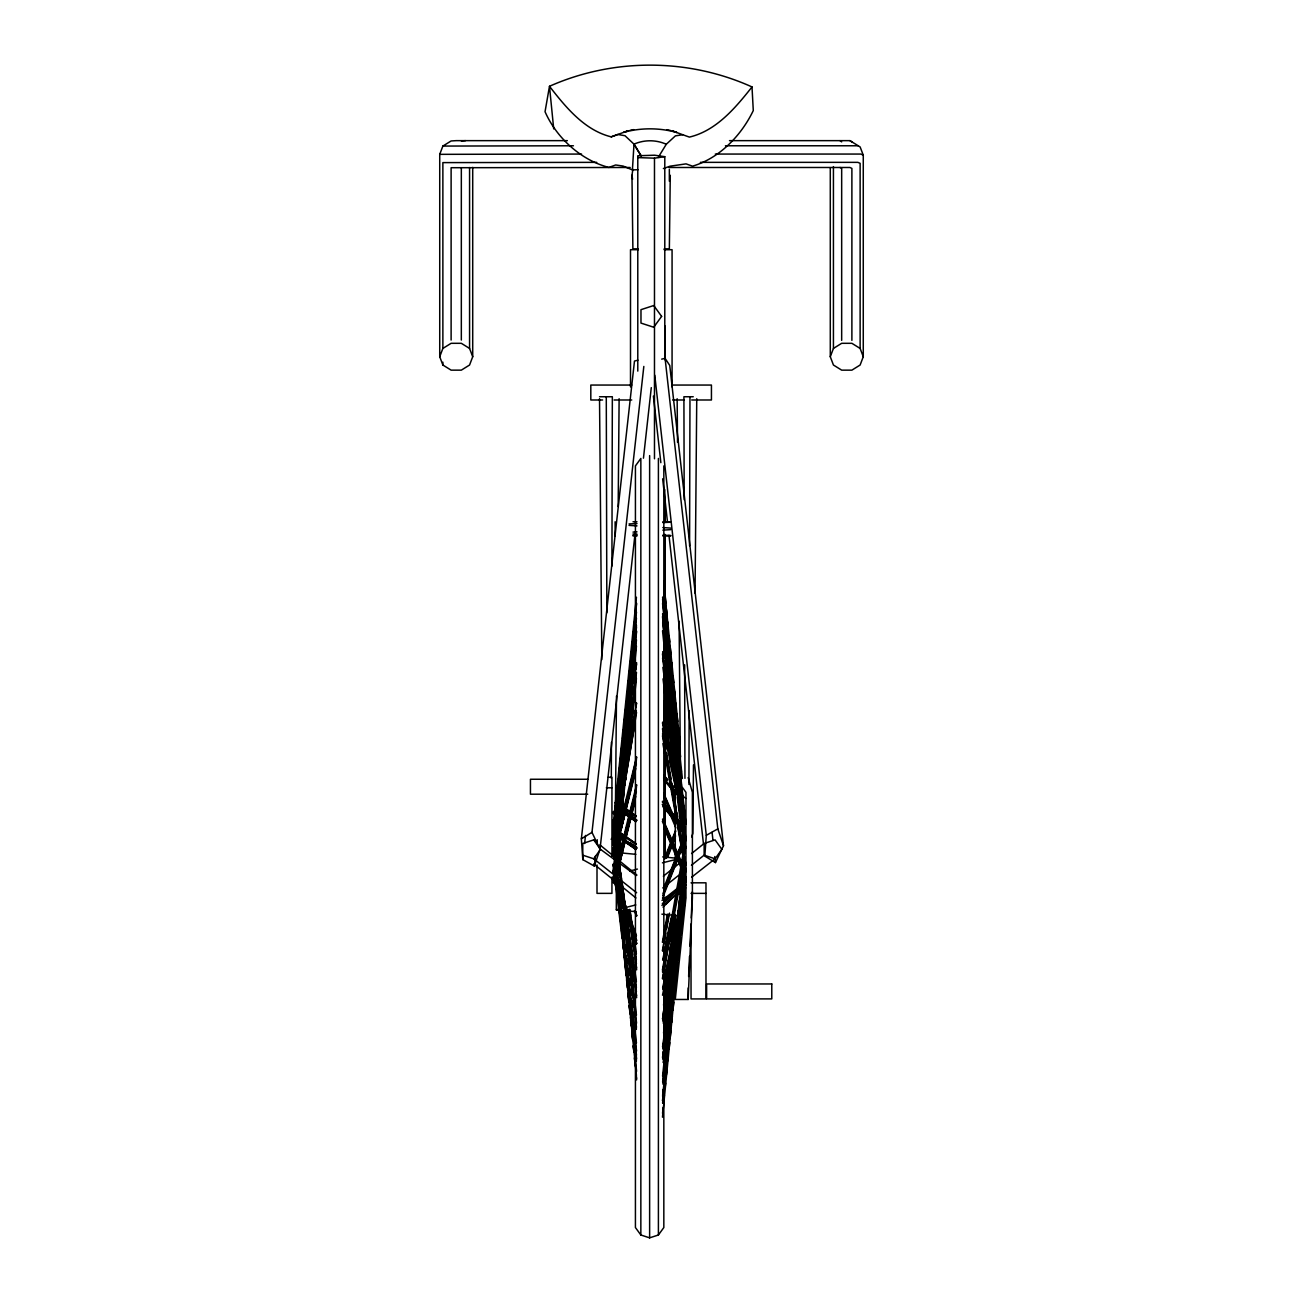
<?xml version="1.0" encoding="UTF-8"?>
<svg xmlns="http://www.w3.org/2000/svg" width="1303" height="1303" viewBox="0 0 1303 1303"><rect width="100%" height="100%" fill="white"/><g stroke="black" fill="none" stroke-linecap="round" stroke-linejoin="round"><path stroke-width="1.5" d="M654.481 458.786L654.481 158.168L664.791 156.686L664.791 359.709M664.791 857.097L664.791 828.675M664.791 824.604L664.791 751.522M664.791 731.227L664.791 690.623M664.791 668.292L664.791 662.201M664.791 658.129L664.791 647.982M664.791 617.541L664.791 534.295M664.791 522.112L664.791 489.635M611.319 778.347L611.416 742.401M611.905 566.105L612.345 396.747L599.51 396.747M688.929 784.422L689.14 710.591M689.58 545.843L689.971 396.747M615.391 813.251L616.498 696.014M618.176 506.59L619.12 398.734M693.489 764.877L692.838 833.415L691.714 836.998M695.053 593.191L696.747 398.734M670.279 175.286L669.351 248.889L664.123 248.889M682.397 787.435L685.964 792.371L685.964 897.816L675.28 999.466L688.163 999.466L692.398 897.816L692.398 792.371L688.163 777.582M688.619 976.484L689.515 956.304M689.971 946.206L690.965 923.99L691.046 998.929L705.982 998.929L705.982 882.815L691.046 882.815M691.225 917.947L692.398 891.692M638.095 169.699L632.411 169.911L633.991 144.161L625 135.707L617.801 134.502L611.205 136.848C584.461 130.267 565.697 107.172 549.475 86.291A228.97 208.187 0 0 1 752.01 86.943L753.281 110.576C741.342 135.447 719.451 158.298 692.528 166.165L686.046 163.869L670.117 166.181L663.374 168.543M654.757 375.199L706.291 835.321L704.825 856.152L715.461 862.586L723.491 845.745L669.758 365.459L665.084 358.358L661.68 359.139M662.624 1100.807L666.175 1064.404M666.582 1060.365L667.364 1052.27M667.755 1048.231L668.553 1040.152M669.139 1034.077L669.726 1028.018M670.328 1021.943L671.11 1013.864M671.696 1007.789L672.299 1001.73M673.081 993.635L673.472 989.596M674.27 981.517L674.661 977.462M675.638 967.363L676.045 963.308M662.478 1117.208L678.651 951.385M679.449 943.307L679.84 939.251M618.371 783.95L614.804 819.554L618.192 787.191M618.86 779.08L636.483 603.012M617.834 803.69L618.241 799.635M618.648 795.579L619.462 787.484M621.694 765.219L622.085 761.164M622.492 757.108L636.45 618.143M612.882 855.892L613.908 856.364L614.381 851.462L613.908 856.364L612.882 855.892L636.499 626.89M618.371 811.818L614.804 847.422L618.192 815.059M618.648 808.968L636.483 630.88M617.834 831.558L618.241 827.503M621.694 793.071L622.085 789.032L621.857 793.169M622.492 784.976L636.45 646.011M663.243 1062.531L664.269 1052.433M664.677 1048.394L665.296 1042.335M662.624 1082.076L672.267 987.185M675.557 954.871L675.149 958.91L675.589 955.018M676.176 948.812L684.58 866.039L674.807 958.992M662.624 1096.458L676.566 959.057L673.048 983.179M677.593 948.959L676.974 955.018L679.01 941.027M678 944.919L685.801 868.14L677.593 944.822M662.901 1102.875L677.869 955.36M662.543 1113.365L663.162 1107.306M663.976 1099.211L664.383 1095.171M665.198 1087.093L665.605 1083.054M666.436 1074.959L667.038 1068.9M667.869 1060.821L668.276 1056.766M669.091 1048.687L669.709 1042.628M670.312 1036.569L670.931 1030.494M671.745 1022.415L672.364 1016.356M672.983 1010.281L673.798 1002.202M674.205 998.163L675.019 990.068M675.638 984.009L676.452 975.931M676.86 971.891L677.674 963.797M678.293 957.738L678.912 951.679M679.514 945.62L680.133 939.544M680.752 933.485L681.355 927.427M682.186 919.332L682.593 915.292M683.407 907.214L683.814 903.174M612.899 827.796L613.99 827.649L614.381 823.594L613.99 827.649L612.899 827.796L614.674 828.627L612.899 827.796L636.434 597.23M612.899 855.664L614.674 856.494L612.899 855.664L636.434 625.098M617.899 831.591L618.322 827.535M622.704 785.074L625.831 754.746M630.831 706.21L631.255 702.154M633.339 681.941L633.747 677.886M634.594 669.807L635.001 665.752M663.862 1063.101L664.286 1059.062M665.116 1050.967L665.54 1046.928M666.37 1038.849L666.778 1034.81M662.608 1103.087L685.997 876.756L662.51 1100.644M613.273 828.285L614.299 818.17M614.951 812.095L617.036 791.882L616.352 795.726M617.475 787.826L618.355 779.08M618.73 775.692L619.609 766.946M620 763.558L620.88 754.795M621.303 750.756L622.134 742.661M622.557 738.606L623.551 729.175M623.99 725.136L624.87 716.341M625.245 713.002L626.14 704.206M626.71 698.848L627.394 692.056M627.981 686.714L628.665 679.922M629.235 674.579L630.066 666.484M630.554 661.712L631.401 653.617M631.971 648.275L632.655 641.467M633.225 636.141L633.926 629.333M634.708 621.987L635.18 617.182M635.799 611.107L636.581 603.778M619.055 779.096L636.467 612.035M613.273 856.152L614.364 845.403M615.163 837.943L617.036 819.75L616.352 823.594M617.296 817.062L618.355 806.948M618.73 803.56L619.609 794.814M620 791.426L620.88 782.663M621.254 779.292L622.134 770.529M622.557 766.473L623.551 757.043M623.99 753.004L624.87 744.208M625.293 740.169L626.14 732.074M626.499 728.735L627.394 719.924M627.981 714.581L628.665 707.79M629.235 702.447L630.066 694.352M630.554 689.564L631.401 681.469M631.971 676.143L632.655 669.335M633.225 664.009L633.926 657.184M634.545 651.125L635.18 645.05M635.962 637.721L636.581 631.646M618.844 808.984L636.467 639.903M631.499 694.58L631.922 690.541M632.753 682.446L633.242 677.658M634.089 669.563L634.659 664.237M675.019 929.104L675.654 923.045M663.569 1062.694L665.686 1042.514M666.11 1038.491L666.533 1034.452M662.576 1076.164L669.954 1005.46M670.377 1001.421L671.012 995.362M673.977 967.07L674.384 963.031M662.673 1058.264L663.308 1052.205M664.595 1062.759L665.23 1056.717M665.866 1050.658L666.501 1044.599M667.136 1038.556L667.576 1034.517M677.772 937.655L678.195 933.616M680.329 913.436L680.752 909.413M684.368 875.095L684.792 871.072M662.885 1084.112L675.247 967.021M675.671 962.998L676.11 958.959M683.423 893.158L684.059 887.099M662.624 1095.318L663.26 1089.259M663.895 1083.2L664.53 1077.141M665.165 1071.082L665.817 1065.023M666.436 1058.964L667.087 1052.905M667.722 1046.846L668.569 1038.768M668.993 1034.729L669.856 1026.65M670.475 1020.591L671.126 1014.532M671.762 1008.473L672.609 1000.395M673.032 996.355L673.684 990.296M674.303 984.237L675.166 976.159M675.573 972.119L676.436 964.041M676.86 960.002L677.707 951.923M678.13 947.884L678.993 939.805M679.417 935.766L680.475 925.667M680.899 921.628L681.746 913.55M682.169 909.51L683.033 901.448M683.44 897.409L684.726 885.291M675.654 980.231L676.094 976.208M676.941 968.145L677.365 964.106M678 958.063L682.919 911.677M683.342 907.654L685.476 887.49M613.99 844.36L614.43 840.305L613.99 844.36L612.915 843.627M617.931 807.974L616.4 822.128L618.078 808.023M618.371 803.935L620.765 781.702M621.205 777.663L622.085 769.568M622.525 765.529L623.388 757.45M623.828 753.411L624.707 745.316M625.359 739.257L626.026 733.198M626.678 727.123L627.329 721.064M628.209 712.985L628.649 708.946M629.512 700.851L629.952 696.812M630.831 688.733L631.271 684.694M632.15 676.599L632.574 672.56M633.453 664.481L633.893 660.442M631.532 694.792L631.971 690.753M632.851 682.658L633.291 678.619M632.916 682.837L633.356 678.798M614.397 860.648L612.915 871.495L613.99 872.212L624.056 779.243M625.147 769.145L635.636 672.136M635.799 669.97L636.515 664.041M619.544 829.083L619.984 825.043M620.847 816.965L621.287 812.925M623.013 801.475L617.541 851.999L625.701 777.321L624.756 785.318M623.437 797.436L624.316 789.357M626.499 769.145L626.075 773.184L626.564 769.242M632.623 712.546L633.063 708.506M633.942 700.428L634.382 696.388L633.779 700.281M628.323 753.101L628.763 749.062M629.202 745.023L636.418 678.407M677.593 958.047L682.707 911.677M683.375 905.634L685.378 887.49M674.368 993.147L674.807 989.124M675.703 981.061L676.143 977.022M676.811 970.979L677.69 962.917M678.13 958.894L678.798 952.851M679.466 946.792L680.345 938.746M680.785 934.707L681.681 926.645M682.12 922.622L683 914.559M683.44 910.52L684.336 902.474M635.164 532.764L600.015 849.214L594.347 866.072L582.816 859.638L581.35 838.806L634.48 361.078L637.884 360.165M582.816 859.638L583.255 855.599M584.607 843.513L585.503 835.451M600.015 849.214L591.985 832.373L643.829 366.436M594.347 866.072L595.471 855.957M596.807 843.823L597.263 839.767M643.454 458.184L651.288 387.626M613.273 842.878L614.397 832.78M615.309 824.701L616.889 810.564M617.573 804.505L622.117 764.095M622.557 760.056L623.469 751.978M623.925 747.938L627.329 717.644M627.785 713.604L628.681 705.526M629.365 699.467L630.049 693.408M630.505 689.352L631.401 681.274M632.085 675.215L632.541 671.175M633.453 663.097L633.909 659.057M634.805 650.979L635.261 646.939M614.739 845.647L613.306 845.256L614.967 833.154L612.915 840.126L614.674 842.178M618.534 803.984L620.814 783.787M621.498 777.728L622.183 771.685M622.867 765.627L623.551 759.568M632.835 681.453L633.291 677.413M615.309 852.569L619.609 814.196M620.065 810.157L622.117 791.963M622.557 787.924L623.469 779.846M623.925 775.806L624.837 767.728M625.293 763.688L626.189 755.61M626.645 751.57L627.329 745.511M627.785 741.472L628.681 733.394M629.137 729.354L630.049 721.259M630.505 717.22L631.401 709.141M631.857 705.102L632.541 699.043M633.225 692.984L633.909 686.925M634.349 682.886L635.261 674.807M635.945 668.748L636.63 662.69M614.739 873.515L613.306 873.124L614.446 863.042M634.854 681.469L635.31 677.43M614.364 867.782L613.306 873.124M613.99 872.212L624.446 779.357M625.587 769.259L626.043 765.236M626.499 761.196L636.499 672.364M620.814 816.248L621.27 812.209M622.183 804.146L622.622 800.107M623.534 792.029L623.99 788.006M631.255 723.442L631.711 719.403M632.606 711.34L633.063 707.301M633.975 699.239L634.431 695.199M619.511 831.102L620.195 825.043M620.863 818.968L621.547 812.909M622.231 806.85L622.687 802.811M623.583 794.732L624.039 790.693M625.407 778.575L624.723 784.634L636.548 712.415M626.075 772.516L626.531 768.477M632.655 713.93L633.339 707.871M634.024 701.812L634.691 695.753M675.508 984.563L676.42 976.484M676.876 972.445L677.788 964.367M678.244 960.327L679.14 952.265M679.596 948.226L680.736 938.127M681.192 934.088L681.876 928.029M682.332 923.99L683.244 915.928M683.928 909.869L684.824 901.79M663.553 1005.216L667.641 970.947M669.807 952.802L674.14 916.514M667.38 985.166L667.869 981.143M668.341 977.12L669.074 971.093M672.429 942.916L675.573 916.758M663.553 1033.084L680.622 889.965M681.111 885.926L683.521 865.762M681.73 884.134L682.202 880.095M667.869 1009.011L667.136 1015.053L667.657 1011.079M668.341 1004.988L669.074 998.945M669.547 994.922L678.211 922.491M680.133 906.399L682.072 890.291M682.788 884.265L683.505 878.222M683.994 874.199L684.71 868.173M664.286 995.313L665.035 989.27M669.775 950.978L670.279 946.955M671.029 940.913L671.534 936.873M664.058 1005.379L668.309 971.158M671.306 947.004L675.068 916.807M664.286 1023.181L665.296 1015.118M665.784 1011.095L666.533 1005.053M667.038 1001.013L667.788 994.971L666.957 1000.948M668.276 990.948L669.025 984.889M669.53 980.866L670.279 974.823M670.784 970.8L671.778 962.738M672.267 958.699L673.016 952.656M673.521 948.633L674.27 942.59M675.019 936.531L675.524 932.508M676.518 924.446L677.006 920.423M677.755 914.38L678.26 910.341M679.01 904.298L679.514 900.275M680.247 894.233L680.752 890.193M681.502 884.151L682.006 880.128M664.058 1033.246L677.821 922.524M679.824 906.416L682.072 888.304M682.577 884.281L683.326 878.238M683.814 874.215L684.824 866.169M662.543 1046.96L677.039 940.766M677.576 936.759L678.146 932.753M662.608 1057.319L678.472 940.815M679.563 932.769L680.394 926.742M680.932 922.736L684.222 898.63M663.846 1023.132L666.387 1004.988M668.374 990.866L669.221 984.824M669.791 980.784L670.361 976.761M671.208 970.719L671.778 966.679M662.706 1059.062L685.378 897.783M664.53 1005.232L665.1 1001.225M665.947 995.231L666.517 991.225M668.504 977.201L669.074 973.194M662.722 1021.063L672.12 954.904M664.53 1033.1L665.1 1029.093M665.947 1023.099L666.517 1019.093M668.504 1005.069L669.074 1001.062M669.921 995.052L670.491 991.062M672.462 977.038L673.032 973.032M662.722 1048.931L678.097 940.668M679.498 930.635L680.085 926.628M680.915 920.618L684.059 898.565M662.559 1057.466L663.406 1051.44M663.976 1047.417L664.53 1043.41M665.116 1039.387L665.947 1033.377M666.533 1029.354L667.087 1025.347M667.657 1021.324L668.504 1015.298M669.074 1011.291L669.921 1005.264M670.508 1001.241L672.478 987.202M679.58 937.004L684.384 902.881M638.112 248.889L632.883 248.889L631.955 175.286L632.883 169.357M616.954 793.266L615.635 801.296L617.085 793.25M617.866 789.113L624.756 747.254M619.332 788.755L620.668 780.725M633.909 700.591L634.561 696.584M616.954 821.134L615.635 829.148L617.085 821.118M617.622 817.128L618.29 813.121M633.177 722.953L633.844 718.947M634.512 714.94L635.164 710.933M636.483 702.92L635.831 706.926L636.45 702.887M616.221 826.933L616.873 822.942M617.866 816.965L622.134 791.068M622.785 787.077L636.564 703.392M620.326 810.596L620.994 806.59M616.042 794.488L624.886 742.726M625.57 738.736L626.254 734.762M634.072 700.802L634.756 696.828M613.925 840.875L612.899 839.702L635.098 710.852M624.886 782.435L625.57 778.461M626.254 774.471L634.756 724.696M617.72 787.729L618.404 783.722M616.335 798.983L617.019 794.96M618.062 788.95L622.183 764.877M622.867 760.871L623.567 756.848M624.251 752.841L624.935 748.834M613.257 841.624L614.283 835.614M617.72 815.58L618.404 811.59M616.335 826.835L617.019 822.828M618.062 816.818L622.183 792.745M624.251 780.709L636.304 710.51M629.854 749.958L630.554 745.951M631.238 741.944L631.922 737.954M662.396 942.281L667.364 914.38M662.413 950.506L668.781 914.494M662.396 970.149L675.85 894.412M676.566 890.421L682.935 854.556M683.635 850.566L684.694 844.588M662.413 978.374L685.769 846.315L662.494 972.038M662.559 951.109L663.292 947.102M664.025 943.111L665.866 933.111M666.599 929.104L669.53 913.11M662.559 978.976L663.292 974.97M664.025 970.979L678.7 890.975M679.433 886.968L684.564 858.97M662.869 942.167L668.016 914.234M665.898 952.819L666.631 948.845M677.641 889.086L678.374 885.095M614.69 847.569L613.257 848.139L613.99 851.087M612.915 877.766L614.69 875.437M614.234 846.803L612.915 852.357L613.99 853.612M662.624 960.099L671.55 918.762M662.624 987.967L680.883 903.321M664.204 959.431L665.051 955.474M662.478 995.231L675.801 933.795M677.951 923.892L679.661 915.96M663.781 951.385L664.66 947.444M665.54 943.519L671.696 915.976M663.243 959.627L667.266 941.76M664.221 977.283L676.99 920.244M677.869 916.302L682.267 896.643M662.787 989.482L675.296 933.893M677.527 923.974L679.319 916.025M612.899 831.265L613.322 829.474L614.755 829.017L635.897 843.513M619.609 830.125L636.483 759.665M620.033 833.073L625.196 811.541M626.124 807.632L628.942 795.889M620.912 829.783L624.218 815.939M627.541 802.094L628.958 796.166M632.737 780.35L634.642 772.435M636.483 787.533L613.99 881.48L615.407 881.089M616.759 874.639L617.703 870.713M619.576 862.895L625.196 839.409M626.124 835.484L630.375 818.105M632.737 808.218L634.17 802.273M625.31 804.831L627.215 796.947M629.593 787.093L632.444 775.269M633.388 771.327L636.711 757.532M620.163 833.513L635.831 768.461M620.57 852.406L621.987 846.494M624.365 836.64L627.215 824.815M628.16 820.874L632.444 803.137M634.822 793.283L636.711 785.383M617.313 873.205L618.257 869.264M619.218 865.322L635.831 796.312M623.469 809.635L636.597 756.815M621.059 830.044L635.147 773.298M614.234 874.671L613.273 878.597L614.69 878.206M615.211 870.762L636.597 784.683M619.609 863.775L635.147 801.166M614.755 855.485L613.306 854.98L614.299 851.038M627.492 799.097L628.974 793.185M619.348 832.145L636.401 763.867M614.967 877.57L613.99 881.48L612.915 880.225M616.433 871.723L636.401 791.735M615.358 807.078L615.782 805.743M615.358 834.946L615.782 833.611L613.322 833.22L614.511 839.441L613.925 835.418M614.69 863.71L613.257 864.198L613.306 866.3L615.765 865.469M472.712 167.403L472.712 356.729L469.569 365.019L461.327 370.15L451.115 370.15L442.873 365.019L439.73 356.729L442.873 348.438L442.873 162.614L596.741 162.354M729.485 140.643L849.914 140.643L860.127 146.946L863.27 155.138L863.27 356.729L860.127 365.019L851.885 370.15L841.673 370.15L833.431 365.019L830.288 356.729L833.431 348.438L833.431 166.621M439.73 356.729L439.73 154.34L442.873 146.066L451.115 140.968L456.294 140.643L567.359 140.643M665.947 857.993L675.329 833.741M663.064 893.321L681.111 846.673M682.544 842.943L683.994 839.213M668.39 850.11L670.589 844.425M672.055 840.63L675.736 831.167M666.924 881.756L680.883 845.777M667.69 857.13L675.052 838.285M662.527 898.19L682.43 847.308M665.035 856.82L670.279 843.758M671.778 840.028L675.508 830.711M663.536 888.418L680.752 845.517M666.55 858.188L671.061 847.048M673.309 841.494L675.557 835.923M662.804 895.34L682.316 847.08M658.178 157.451L666.289 144.258L675.394 135.87L682.691 134.714L689.385 137.092C716.341 130.756 735.495 107.807 752.01 86.943M593.728 858.791L600.488 849.328L593.728 839.881L582.783 843.481L582.783 855.175L593.728 858.791L614.381 875.144M691.681 877.147L715.086 858.791L721.846 849.328L715.086 839.881L704.141 843.481L691.584 853.546M640.848 1235L640.848 458.444L635.424 465.904L635.424 1227.54L640.848 1235L649.627 1237.85L658.406 1235L663.83 1227.54L663.83 465.904M613.908 849.247L612.899 850.582L614.674 856.055M613.908 877.114L612.899 878.45L616.71 889.558M615.765 879.167L614.755 880.519L613.306 880.16M613.974 830.842L613.257 833.953L614.674 834.474L615.749 833.171M613.908 852.146L613.306 854.98M613.908 880.014L613.306 882.848L614.755 883.353M661.924 905.422L684.14 883.157L662.331 903.647M665.882 903.956L683.163 886.822M613.99 834.425L612.915 835.484L614.43 844.8M663.781 901.937L683.994 882.212M662.999 907.132L686.046 884.9M678.847 890.649L683.163 886.594M613.908 836.607L612.899 837.487L614.283 846.494M613.908 864.459L612.899 865.355L613.99 865.827L614.479 869.85L613.908 864.459L614.413 868.498M663.341 876.186L671.175 869.899M674.319 867.391L679.026 863.612M662.836 887.88L678.716 875.307M691.437 865.241L704.141 855.175L704.141 843.481M662.038 900.406L677.641 888.157M611.14 839.213L614.088 836.998M442.873 348.438L451.115 343.308L461.327 343.308L469.569 348.438L472.712 356.729M833.431 348.438L841.673 343.308L851.885 343.308L860.127 348.438L863.27 356.729M615.782 819.62L612.899 820.157L613.925 820.141M615.782 847.487L612.899 848.025L613.925 848.009L614.397 852.276L613.925 848.009M581.35 838.806L591.985 832.373M706.291 835.321L717.823 828.887L665.084 358.358M613.908 843.953L613.306 845.256M611.205 136.848L628.209 130.74L623.746 132.32C641.092 127.629 659.562 127.678 676.892 132.499L672.332 130.886L682.691 134.714M613.99 848.253L612.915 848.546L614.69 848.53M613.273 850.729L614.69 850.338M629.772 871.007L637.444 869.085M662.429 862.847L675.882 859.475M616.319 888.157L616.319 909.82L635.783 904.95M663.048 898.125L670.459 896.285M676.013 894.884L679.726 893.956L679.726 890.03M630.017 130.365L633.665 129.616M613.322 838.285L614.755 838.057M461.327 140.968L465.513 140.643M633.014 532.096L636.988 531.836M662.836 530.158L670.784 529.637M442.873 146.066L573.434 145.773M439.73 154.34L581.545 154.063M629.04 523.92L636.988 523.594M662.836 522.568L670.784 522.242M633.014 535.24L636.988 535.093M613.273 870.746L614.69 870.713M725.429 145.773L857.879 145.773M715.298 154.063L860.925 154.063L863.27 155.138M700.362 162.354L857.879 162.354L860.127 163.331L860.127 348.438M630.18 167.484L451.115 167.712L451.115 340.05M668.683 167.484L849.914 167.484L851.885 168.396L851.885 340.36M638.405 249.704L630.505 249.704L630.505 386.91M664.139 249.704L672.071 249.704L672.071 386.91M631.743 385.053L590.813 385.053L590.813 399.988L602.589 399.988M672.641 385.053L711.438 385.053L711.438 399.988L691.698 399.988M693.245 396.747L683.912 396.747L684.189 499.684M614.088 399.988L631.743 399.988M672.641 399.988L684.01 399.988M633.014 521.77L636.988 521.77M662.836 521.77L670.784 521.77M633.014 535.973L636.988 535.973M662.836 535.973L670.784 535.973M608.192 777.239L611.938 777.239L611.938 856.413M587.734 779.259L530.451 779.259L530.451 794.195L587.734 794.195M606.335 787.81L611.938 787.81M691.046 893.369L705.982 893.369M637.786 157.598L654.481 158.168M633.014 533.969L636.988 534.132M662.836 535.175L670.784 535.484M613.306 838.432L614.755 838.497M629.04 525.386L636.988 525.891M662.836 527.568L670.784 528.09M618.274 852.651L635.831 854.328M662.722 856.902L675.948 858.156M616.319 909.82L624.235 910.569M628.209 910.944L636.125 911.709M661.891 914.169L677.739 915.683M664.791 156.686L654.481 155.204L637.786 155.774L637.786 371.111M613.257 836.754L614.674 836.982M666.875 129.714L670.508 130.495M613.306 852.292L614.755 852.651M704.141 855.175L715.086 858.791M613.974 811.313L615.407 811.867M632.411 169.911L623.111 166.067L615.684 164.976L608.859 167.435C580.991 160.188 556.528 137.939 545.045 111.716L549.475 86.291L553.71 128.916M840.06 167.484L841.673 168.396L841.673 340.36M849.914 140.643L851.885 141.88M614.951 802.681L618.192 804.831M621.45 806.98L636.108 816.623M624.446 813.039L635.831 820.548M613.322 829.474L636.108 844.491M619.56 837.682L635.831 848.4M623.714 811.313L636.76 820.059M636.76 847.911L613.925 832.617L636.89 848.286M615.57 805.857L618.844 808.104M623.762 811.46L636.89 820.418M624.642 813.886L636.027 821.688M619.772 838.415L623.013 840.647M626.271 842.878L636.027 849.556M622.883 806.72L629.398 811.183M632.655 813.414L635.897 815.645M622.932 806.866L636.027 816.004M624.495 813.447L635.945 821.444M614.755 829.017L636.027 843.872M619.593 837.894L635.945 849.312M625.196 811.264L635.05 818.251M618.648 834.49L623.567 837.976M630.131 842.634L636.678 847.292M600.488 849.328L615.097 860.061M619.967 863.628L636.19 875.551M681.388 795.058L685.964 798.495M840.06 140.643L841.673 141.88M622.329 881.431L636.63 892.75M593.728 863.987L612.491 879.085M618.746 884.102L635.945 897.946M593.728 839.881L596.807 842.389M599.901 844.914L613.794 856.234M619.967 861.267L636.939 875.095M663.585 778.07L670.263 785.725M672.934 788.787L675.606 791.849M662.25 804.407L684.955 830.434M663.667 775.692L667.543 780.171M671.42 784.65L674.009 787.647M662.364 802.062L684.368 827.47M664.318 780.497L675.931 794.113M663.032 806.85L677.218 823.48M679.808 826.509L683.668 831.053M663.764 774.959L667.625 779.552M671.501 784.162L674.074 787.224M662.478 801.28L684.384 827.356M664.416 779.797L675.98 793.755M663.129 806.117L683.684 830.923M664.905 805.857L668.781 810.547M671.354 813.691L675.215 818.398M677.804 821.525L680.378 824.669M666.289 144.258A36.517 33.194 0 0 0 633.991 144.161L641.223 155.888M633.991 144.161L640.978 155.741M663.96 797.175L669.661 810.091M672.902 817.453L675.345 822.991M662.331 821.362L681.86 865.599M683.489 869.28L685.117 872.977M671.126 815.222L674.384 822.633M664.595 828.268L671.941 844.947M677.641 857.911L679.286 861.625M663.764 793.315L673.521 815.694M662.95 819.326L682.463 864.052M669.563 813.137L675.85 827.877M664.074 828.089L680.557 866.804M664.074 795.025L672.69 815.417M662.51 819.18L682.072 865.518M613.257 848.139L614.658 851.934M613.257 876.007L636.825 940.538M636.222 939.968L617.459 888.483L618.176 894.51M634.414 910.585L636.45 916.221M618.094 884.835L623.534 899.884M624.903 903.647L636.467 935.603M621.482 902.718L624.886 912.116M627.606 919.641L636.45 944.089M636.711 915.683L635.375 911.872L636.744 915.634M620.7 892.669L618.029 885.063L623.355 900.243M634.74 932.557L624.707 904.07L636.011 936.499M636.711 943.551L617.329 888.451L618.274 896.578M624.772 905.227L629.447 918.648M631.971 928.86L633.975 934.609M628.746 920.602L636.744 943.502M717.823 828.887L723.491 845.745M663.927 706.373L669.009 728.002M662.543 728.328L681.013 807.029M664.432 702.17L665.817 708.099M662.592 722.123L674.14 771.571M678.293 789.374L679.221 793.332M612.915 812.258L613.257 813.756M668.162 726.895L670.394 736.732M669.498 760.659L680.638 809.88M663.797 701.014L667.494 717.855M662.461 722.937L675.035 779.292M677.267 789.162L680.817 804.945M663.96 713.767L672.169 759.682M664.318 723.735L669.661 753.802M673.944 777.858L675.72 787.875M662.543 733.638L686.062 865.42M679.384 828.838L680.101 832.845M683.309 850.843L684.026 854.849M662.901 743.59L676.436 819.75M677.153 823.757L685.345 869.85M663.895 709.174L668.716 737.14M662.527 729.045L665.963 749.013M666.647 753.02L671.126 778.982M671.811 782.973L676.273 808.935M676.974 812.942L677.658 816.932M678.342 820.923L681.436 838.904M682.12 842.894L682.821 846.885M683.505 850.892L684.189 854.882M663.83 715.933L671.371 759.958M662.461 735.788L676.86 819.848M677.544 823.838L685.427 869.867M631.955 175.286L632.574 179.228M616.808 818.968L615.049 806.899L616.726 818.952M619.723 839.083L620.896 847.129M629.952 909.494L632.004 923.583M633.453 933.632L636.385 953.763M614.185 811.378L615.944 823.415M618.29 839.458L620.326 853.514M628.518 909.689L629.691 917.703M631.157 927.736L636.418 963.862M630.505 927.573L636.646 969.823M618.55 858.905L614.755 832.747L618.404 858.872M619.137 862.928L636.385 981.615M618.029 863.547L616.563 853.498L618.143 865.534M620.375 879.623L620.961 883.646M623.013 897.702L623.6 901.725M625.652 915.781L626.238 919.804M613.322 833.22L636.418 991.73M619.691 881.007L621.156 891.073M623.192 905.145L636.646 997.691M619.919 838.904L620.44 843.318M630.066 911.172L630.587 915.765M631.206 919.201L632.053 925.228M619.528 839.051L620.945 849.1M629.382 909.396L631.059 921.465M632.753 933.518L636.401 959.659M632.02 935.375L632.59 939.398M633.437 945.441L633.991 949.464M634.561 953.487L635.131 957.526M635.978 963.552L636.532 967.575M630.847 927.997L632.541 940.033M633.095 944.056L633.942 950.066M634.512 954.089L635.082 958.096M635.636 962.119L636.483 968.145M617.101 846.706L617.622 851.054M619.642 864.769L620.147 869.166M620.765 872.798L621.564 879.232M622.166 882.831L623.013 888.858M623.583 892.864L624.104 897.344M624.707 900.894L625.554 906.921M627.525 920.977L628.095 924.983M628.665 929.006L629.17 933.567M630.066 939.04L630.587 943.633M631.206 947.069L631.76 951.076M632.606 957.102L633.128 961.744M618.974 862.895L625.163 907.116M625.717 911.139L636.401 987.527M626.955 927.019L627.509 931.042M629.496 945.131L630.049 949.154M632.02 963.243L632.59 967.266M633.437 973.308L633.991 977.331M634.561 981.354L635.131 985.394M635.978 991.42L636.532 995.443M618.99 871.56L619.56 875.567M620.13 879.59L620.977 885.6M621.531 889.623L622.101 893.63M622.671 897.653L623.225 901.66M624.072 907.686L626.043 921.742M626.613 925.749L627.46 931.775M628.03 935.782L628.583 939.805M629.154 943.812L630 949.838M630.554 953.845L632.541 967.901M633.095 971.924L635.082 985.964M635.636 989.987L636.483 995.997M671.664 692.382L672.218 696.421M673.065 702.447L680.589 756.799M679.563 752.662L680.133 756.685M665.931 661.484L666.484 665.491M675.622 731.586L676.176 735.592M662.445 653.829L678.912 772.581M679.482 776.604L684.775 814.847M662.869 667.331L677.283 771.457M682.006 805.515L682.837 811.525M671.827 692.268L672.364 696.307L671.68 690.167M672.902 700.33L673.7 706.373M674.237 710.396L675.052 716.438M675.589 720.461L676.127 724.501M678.277 740.609L678.83 744.632M679.629 750.675L680.166 754.714M675.736 728.963L676.534 735.022M677.071 739.045L677.609 743.085M662.673 651.663L663.471 657.706M664.009 661.729L667.25 685.899M667.788 689.922L668.586 695.965M669.123 700.004L669.937 706.047M670.475 710.07L671.012 714.093M671.827 720.136L672.364 724.175M672.902 728.198L673.7 734.24M674.237 738.264L675.052 744.306M675.589 748.329L676.404 754.372M678.277 768.477L678.83 772.5M679.629 778.543L680.166 782.582M680.703 786.605L681.241 790.628M682.055 796.67L682.593 800.693M683.407 806.736L683.945 810.775M662.576 658.015L677.609 770.953M680.834 795.156L681.371 799.179M682.186 805.238L682.984 811.28M665.963 687.202L666.501 691.209M667.299 697.219L667.836 701.226M668.634 707.236L669.172 711.259M669.709 715.266L670.508 721.276M671.045 725.282L671.582 729.289M672.381 735.299L672.918 739.306M673.716 745.316L674.254 749.323M675.068 755.333L675.589 759.356M676.127 763.363L676.925 769.373L676.273 763.395M677.739 775.383L678.277 779.389M664.286 661.028L665.051 667.055M663.015 678.863L681.225 823.398M681.73 827.405L684.01 845.468L681.958 827.34M665.719 660.816L666.468 666.843M664.449 678.619L678.602 791.247M681.388 813.381L682.153 819.408M665.181 660.768L665.914 666.794M663.96 678.57L677.576 791.149M678.065 795.172L681.469 823.317M664.383 690.769L665.116 696.779M665.605 700.802L666.582 708.832M667.071 712.855L667.804 718.881M668.292 722.888L669.025 728.914M669.514 732.938L671.713 751.017M672.201 755.023L672.918 761.05M673.407 765.073L675.606 783.136M676.094 787.159L676.827 793.185M677.316 797.208L680.492 823.317M680.98 827.324L681.469 831.347M624.968 920.455L636.45 1015.135M629.919 963.178L630.408 967.201M632.606 985.296L633.095 989.319M633.828 995.345L634.317 999.368M613.746 840.354L614.479 846.38M623.534 920.781L636.499 1027.367M624.723 946.304L636.45 1043.003M624.772 948.812L625.261 952.835M625.994 958.861L626.482 962.884M627.46 970.93L627.948 974.953M628.681 980.98L629.186 985.003M629.919 991.046L630.408 995.069M631.385 1003.115L631.874 1007.121M632.606 1013.164L633.095 1017.187M633.828 1023.213L634.561 1029.256M619.137 908.093L619.625 912.116M613.257 864.198L622.117 938.828M622.557 940.603L636.499 1055.235M630.212 963.438L630.685 967.461M631.222 972.543L631.922 978.586M632.574 983.553L633.274 989.596M633.812 994.71L634.528 1000.769M624.56 920.439L636.564 1023.164M626.727 946.63L627.427 952.656M628.144 958.699L628.616 962.722L628.323 958.78M629.316 968.764L630.017 974.791M630.489 978.83L631.206 984.856M631.906 990.899L632.378 994.922M633.095 1000.965L633.795 1006.991M634.512 1013.034L634.984 1017.057M635.685 1023.099L636.385 1029.126M623.371 932.948L624.088 938.974M624.788 945.017L625.554 952.037M626.026 956.06L626.906 963.129M627.378 967.152L628.144 974.204M628.616 978.244L629.512 985.263M629.984 989.286L630.685 995.329M631.222 1000.411L632.102 1007.398M632.574 1011.421L633.274 1017.464L632.949 1013.359M633.812 1022.578L634.691 1029.533L633.975 1023.441M619.153 901.985L619.625 906.008M624.56 948.307L636.564 1051.032M616.58 887.962L617.052 891.985M617.752 898.028L618.225 902.051M618.941 908.093L619.642 914.12M620.358 920.162L620.994 924.935M621.531 930.228L622.248 936.254M622.948 942.297L623.583 947.118M624.121 952.363L624.837 958.389M625.538 964.432L626.01 968.455M626.727 974.497L627.427 980.524M628.144 986.566L628.616 990.589L628.323 986.648M629.316 996.632L630.017 1002.659M630.733 1008.701L631.206 1012.724M631.906 1018.767L632.623 1024.793M633.323 1030.836L633.795 1034.859M634.512 1040.902L635.212 1046.928M635.685 1050.951L636.63 1059.013M712.073 832.34L712.985 840.402M714.777 856.527L715.461 862.586M653.406 396.079L660.849 462.663M662.657 478.804L667.397 521.184M668.976 535.305L703.473 844.035M673.016 679.075L673.456 683.114M674.351 691.209L674.807 695.248M675.703 703.343L676.143 707.382M676.827 713.458L677.723 721.553M678.163 725.592L680.182 743.801M676.957 727.742L677.625 733.817M678.293 739.876L678.749 743.915M674.351 719.077L674.807 723.116M675.703 731.211L676.143 735.25M676.827 741.326L677.723 749.42M678.163 753.46L686.013 824.262M676.957 755.61L677.397 759.649M678.293 767.744L678.749 771.783M679.417 777.842L679.873 781.881M683.456 814.212L684.564 824.31M675.557 704.662L675.996 708.702M676.86 716.797L677.299 720.852L676.811 714.956M678.163 728.947L678.798 735.022M677.348 727.628L678 733.703M678.44 737.742L679.075 743.818M676.86 744.664L677.299 748.72L676.811 742.824M678.163 756.815L678.586 760.871M679.449 768.965L679.889 773.005M680.752 781.1L681.176 785.155M682.055 793.25L682.479 797.289M683.342 805.384L683.782 809.44M677.348 755.496L677.788 759.535M678.44 765.61L679.075 771.685M679.726 777.744L680.15 781.8M683.391 812.144L684.678 824.278M663.96 602.849L682.365 778.477M679.417 755.496L679.84 759.535M667.82 653.52L668.244 657.559M669.091 665.638L669.514 669.677M670.361 677.755L670.996 683.814M671.631 689.873L672.267 695.932M672.902 701.991L673.325 706.031M676.909 740.381L677.755 748.459M678.179 752.499L680.296 772.712M662.494 616.58L677.707 761.929M678.13 765.969L685.964 840.663M662.543 630.88L671.208 713.702M671.631 717.741L672.478 725.82M672.902 729.859L673.325 733.898M676.485 764.209L685.15 847.031M663.83 583.549L678.961 733.296M663.846 597.93L664.644 606.025M665.263 612.068L666.077 620.195M666.484 624.186L667.299 632.264M667.722 636.304L668.537 644.48M669.139 650.441L669.758 656.631M670.361 662.559L671.192 670.784M671.599 674.84L672.413 682.935M673.016 688.815L673.635 695.085M674.237 700.949L675.052 709.027M675.671 715.086L676.094 719.37M676.892 727.204L677.511 733.263M678.114 739.322L678.733 745.381M679.547 753.46L680.15 759.519M680.98 767.597L681.388 771.637M663.895 607.003L666.126 629.235M666.533 633.274L673.863 706.014M677.316 740.365L680.573 772.695M662.592 599.266L678.961 761.164M679.563 767.239L680.182 773.298M680.801 779.373L681.404 785.448M682.023 791.524L682.642 797.583M683.456 805.677L683.863 809.733M662.608 613.68L663.422 621.743M663.846 625.798L664.644 633.893M665.263 639.936L665.866 646.027M666.484 652.054L667.299 660.198M667.722 664.172L668.537 672.348M669.139 678.309L669.758 684.482M670.361 690.427L671.192 698.652M671.599 702.708L672.413 710.803M673.016 716.683L673.635 722.937M674.237 728.8L674.873 735.087M675.671 742.954L676.306 749.258M676.892 755.072L677.511 761.131M678.114 767.19L678.521 771.229M679.547 781.328L679.954 785.367M680.769 793.446L681.388 799.505M682.202 807.583L682.609 811.622M683.423 819.701L683.831 823.74M662.673 622.736L673.863 733.882M674.465 739.941L674.873 743.98M677.316 768.233L685.248 847.031M664.66 648.194L665.263 654.253M665.882 660.312L666.484 666.387M677.495 775.529L678.114 781.588M678.716 787.663L679.531 795.742M679.938 799.781L680.752 807.876M681.371 813.935L682.186 822.014M682.805 828.089L683.407 834.148M683.814 838.187L684.629 846.266M615.57 827.698L614.755 819.62L615.733 829.718M623.958 910.341L625.179 922.443M630.896 978.879L631.32 982.918M632.134 990.98L632.541 995.003M633.16 1001.062L633.763 1007.105M634.382 1013.148L634.789 1017.187M635.408 1023.23L636.011 1029.272M613.306 819.896L614.332 829.978M622.525 910.585L623.942 924.69M626.206 946.858L626.613 950.897M627.427 958.959L627.834 962.982M628.453 969.025L628.86 973.064M629.479 979.107L630.082 985.149M630.701 991.192L631.108 995.231M631.727 1001.274L632.33 1007.317M618.844 887.815L614.755 847.487L618.681 887.832M619.251 891.838L625.391 952.314M625.994 958.373L626.401 962.396M632.134 1018.848L632.541 1022.871M633.356 1030.934L633.975 1036.993M634.382 1041.016L636.418 1061.179M616.58 874.199L616.987 878.238M619.251 900.406L619.658 904.445M613.306 847.764L636.434 1075.496M613.257 848.693L614.283 858.775M621.645 931.336L622.264 937.394M622.867 943.437L623.486 949.48M623.893 953.519L624.707 961.581M625.114 965.604L626.14 975.686M626.548 979.726L627.362 987.788M627.981 993.831L628.795 1001.893M629.202 1005.932L630.033 1013.995M630.636 1020.037L631.255 1026.08M631.874 1032.139L632.688 1040.201M633.291 1046.244L633.909 1052.287M634.528 1058.345L635.131 1064.388M635.962 1072.45L636.564 1078.493M663.797 581.317L664.595 589.412M665.181 595.487L665.963 603.582M666.566 609.657L667.152 615.733M667.739 621.808L668.341 627.883M669.123 635.978L669.709 642.053M670.312 648.128L670.898 654.204M671.68 662.315L672.283 668.374M673.065 676.485L673.651 682.56M674.254 688.635L674.84 694.711M675.638 702.806L676.224 708.881M678.195 729.126L678.782 735.201M662.608 597.035L663.211 603.11M663.797 609.185L664.595 617.28M665.181 623.355L665.768 629.43M666.566 637.525L667.152 643.601M667.739 649.676L668.537 657.771M669.123 663.846L669.709 669.921M670.312 675.996L671.094 684.091M673.065 704.353L673.651 710.428M674.254 716.503L674.84 722.562M675.638 730.674L676.029 734.713M678.195 756.994L678.586 761.033M623.6 910.374L624.984 924.495M629.3 968.862L629.903 974.921M630.294 978.944L630.88 985.003M631.466 991.046L631.857 995.085M632.46 1001.144L633.046 1007.186M633.633 1013.229L634.024 1017.268M634.61 1023.327L635.212 1029.37M617.573 870.257L617.964 874.297M618.518 880.014L619.691 892.115M620.88 904.217L621.726 912.605M622.117 916.644L623.095 926.726M623.437 930.423L624.284 938.828M624.821 944.545L625.619 952.623M626.01 956.646L626.645 963.015M627.378 970.768L627.785 974.807M619.072 891.855L624.984 952.363M629.3 996.73L630.098 1004.808M630.489 1008.831L636.581 1071.359M616.482 874.215L616.873 878.255M617.866 888.337L618.257 892.36M619.055 900.438L619.642 906.481M620.423 914.543L620.831 918.582M621.612 926.645L622.199 932.687M622.997 940.766L623.388 944.789M624.17 952.851L624.837 959.187M625.554 966.973L626.157 973.015M626.743 979.074L627.394 985.41M628.127 993.179L628.779 999.515M629.3 1005.281L630.098 1013.343M630.489 1017.382L631.336 1025.738M631.922 1031.797L632.655 1039.566M633.258 1045.609L633.893 1051.961M634.431 1057.71L635.278 1066.082M635.815 1071.832L636.613 1079.894M663.944 589.705L674.172 695.004M674.563 699.059L676.534 719.305M677.12 725.38L677.527 729.436M662.576 603.403L674.172 722.872M674.563 726.927L675.361 735.022M675.948 741.098L676.729 749.192M677.12 753.248L677.527 757.304M679.091 621.238L680.345 758.802M677.153 398.734L677.527 442.369M601.807 659.644L599.527 398.734M684.629 664.839L684.955 778.347M606.286 396.747L606.856 612.85M830.288 167.826L830.288 356.729M688.163 987.967L688.163 999.466M682.463 794.96L682.463 798.592M675.28 782.891L675.28 801.068M675.28 808.968L675.28 848.123M675.28 852.015L675.28 857.911M675.28 914.429L675.28 930.212M669.351 169.357L669.351 181.198M664.791 325.669L664.791 358.244M664.791 500.743L664.791 521.102M664.791 535.354L664.791 616.775M664.791 661.566L664.791 667.673M664.791 702.268L664.791 730.771M664.791 757.238L664.791 804.049M664.791 808.121L664.791 824.408M664.791 830.516L664.791 859.019M658.406 458.444L658.406 1235M649.627 455.594L649.627 1237.85M615.13 521.77L615.13 535.973M611.938 877.131L611.938 893.369L597.002 893.369L597.002 864.948M469.569 167.566L469.569 348.438M461.327 167.712L461.327 340.05M442.873 362.185L442.873 365.019M619.462 815.352L618.648 823.447L619.576 815.401M671.289 954.985L662.543 1019.109L671.306 954.985M674.303 932.948L673.749 936.955L674.319 932.948M675.671 922.931L674.84 928.941L675.671 922.931M670.263 973.211L663.439 1023.425L670.279 973.211M671.631 963.161L670.817 969.188L671.648 963.161M672.723 955.132L672.185 959.138L672.739 955.132M661.615 316.385L653.731 327.232L640.978 323.095L640.978 309.674L653.731 305.537L661.615 316.385M771.783 983.96L706.617 983.96L706.617 998.896L771.783 998.896L771.783 983.96M616.954 884.46L614.755 866.365L616.873 884.493"/></g></svg>
